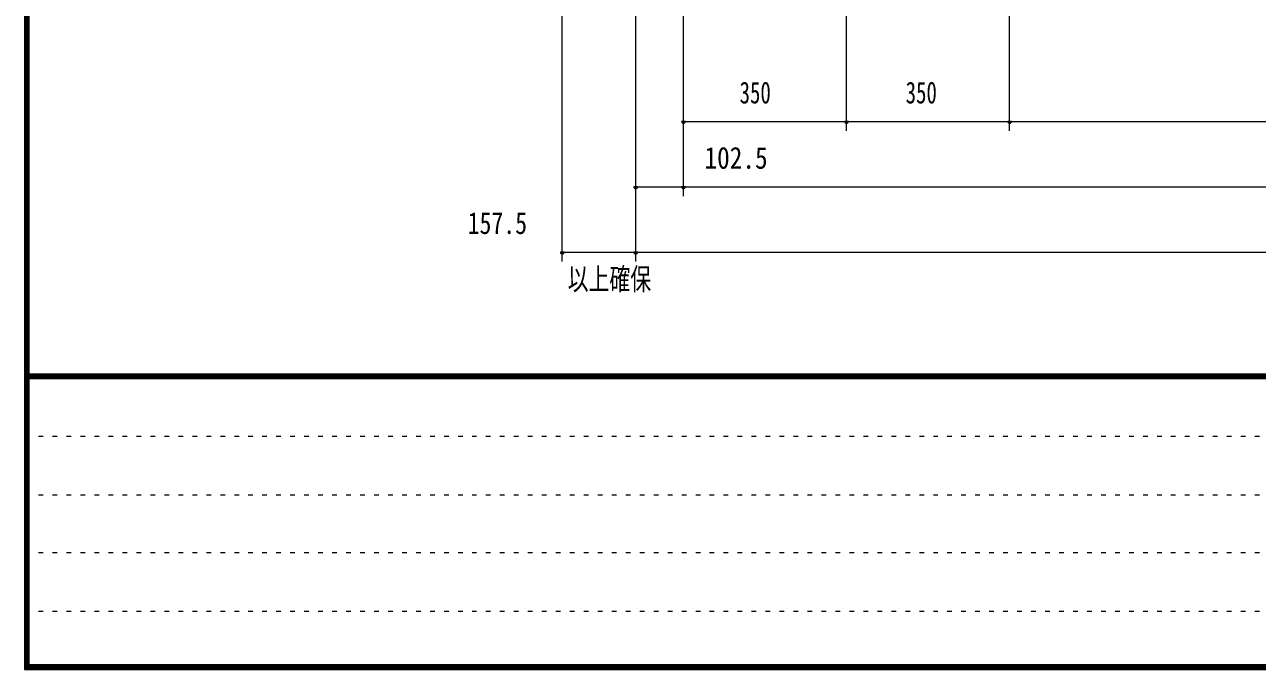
# Model space of a CAD drawing. Units: millimetres, scale not verified. Extents: x -5740 to 5856, y -4020 to 4020.
# Drawn here: x -5740 to -3095, y -4020 to -2637 of the extents above; entities that cross this region are included whole.
import ezdxf
from ezdxf.enums import TextEntityAlignment as Align

# ---------------------------------------------------------------- set-up
doc = ezdxf.new("R2010")
doc.units = ezdxf.units.MM
doc.header["$LTSCALE"] = 10
doc.linetypes.add('USER1', pattern=[3, 1, -2])
doc.layers.add('0-A_F-F4PAPAER', color=5, linetype='Continuous', lineweight=18)
doc.layers.add('0-F_2ラック-F寸法', color=3, linetype='Continuous', lineweight=18)
doc.styles.add('ＭＳ ゴシック', font='')
doc.styles.get('ＭＳ ゴシック').set_extended_font_data('MS Gothic')

msp = doc.modelspace()

# ---------------------------------------------------------------- linework, layer by layer
at = {"layer": '0-A_F-F4PAPAER'}
for p, q in [((-5730.1, -3385.87), (5729.9, -3385.87)), ((5729.9, -3386.87), (-5730.1, -3386.87)), ((-5730.1, -3387.87), (5729.9, -3387.87)), ((5729.9, -3388.87), (-5730.1, -3388.87)), ((-5730.1, -3389.87), (5729.9, -3389.87)), ((5729.9, -3390.87), (-5730.1, -3390.87)), ((-5730.1, -3391.87), (5729.9, -3391.87)), ((5729.9, -3392.87), (-5730.1, -3392.87)), ((-5730.1, -3393.87), (5729.9, -3393.87)), ((5729.9, -3394.87), (-5730.1, -3394.87)), ((-5730.1, -3395.87), (5729.9, -3395.87))]:
    msp.add_line(p, q, dxfattribs=at)
at = {"layer": '0-A_F-F4PAPAER', "color": 6, "linetype": 'USER1'}
for p, q in [((1559.9, -3520.67), (-5740.1, -3520.67)), ((-5740.1, -3645.47), (1559.9, -3645.47)), ((1559.9, -3770.27), (-5740.1, -3770.27)), ((-5740.1, -3895.07), (556.7, -3895.07))]:
    msp.add_line(p, q, dxfattribs=at)
at = {"layer": '0-A_F-F4PAPAER'}
for points in [[(5739.9, 4020.13), (-5740.1, 4020.13), (-5740.1, -4019.87), (5739.9, -4019.87)], [(5738.9, 4019.13), (5738.9, -4018.87), (-5739.1, -4018.87), (-5739.1, 4019.13)], [(5737.9, 4018.13), (5737.9, -4017.87), (-5738.1, -4017.87), (-5738.1, 4018.13)], [(5736.9, 4017.13), (5736.9, -4016.87), (-5737.1, -4016.87), (-5737.1, 4017.13)], [(5735.9, 4016.13), (5735.9, -4015.87), (-5736.1, -4015.87), (-5736.1, 4016.13)], [(5734.9, 4015.13), (5734.9, -4014.87), (-5735.1, -4014.87), (-5735.1, 4015.13)], [(5733.9, 4014.13), (5733.9, -4013.87), (-5734.1, -4013.87), (-5734.1, 4014.13)], [(5732.9, 4013.13), (5732.9, -4012.87), (-5733.1, -4012.87), (-5733.1, 4013.13)], [(5731.9, 4012.13), (5731.9, -4011.87), (-5732.1, -4011.87), (-5732.1, 4012.13)], [(5730.9, 4011.13), (5730.9, -4010.87), (-5731.1, -4010.87), (-5731.1, 4011.13)], [(5729.9, 4010.13), (5729.9, -4009.87), (-5730.1, -4009.87), (-5730.1, 4010.13)]]:
    msp.add_lwpolyline(points, close=True, dxfattribs=at)
at = {"layer": '0-F_2ラック-F寸法'}
for p, q in [((-4428.8, -3144.95), (-4428.8, -1189.78)), ((-4326.3, -3004.95), (-4326.3, -1210.14)), ((-3976.3, -2864.95), (-3976.3, -1210.14)), ((-3626.3, -2864.95), (-3626.3, -1210.14)), ((-4586.3, -3144.95), (-4586.3, -2433.78)), ((-4322.3, -2844.95), (-4330.3, -2844.95)), ((-4326.3, -2844.95), (-4096.3, -2844.95)), ((-4096.3, -2844.95), (-3866.3, -2844.95)), ((-3972.3, -2844.95), (-3980.3, -2844.95)), ((-3622.3, -2844.95), (-3630.3, -2844.95)), ((-4424.8, -2984.95), (-4432.8, -2984.95)), ((-4428.8, -2984.95), (-4326.3, -2984.95)), ((-4376.3, -2984.95), (-633.8, -2984.95)), ((-4322.3, -2984.95), (-4330.3, -2984.95)), ((-4582.3, -3124.95), (-4590.3, -3124.95)), ((-4586.3, -3124.95), (-4378.8, -3124.95)), ((-4466.3, -3124.95), (-156.3, -3124.95)), ((-4424.8, -3124.95), (-4432.8, -3124.95))]:
    msp.add_line(p, q, dxfattribs=at)
msp.add_lwpolyline([(-3866.3, -2844.95), (-3636.3, -2844.95), (-3406.3, -2844.95), (-2006.3, -2844.95)], dxfattribs=at)
for centre in [(-4326.3, -2844.95), (-3976.3, -2844.95), (-3626.3, -2844.95), (-4428.8, -2984.95), (-4326.3, -2984.95), (-4586.3, -3124.95), (-4428.8, -3124.95)]:
    msp.add_arc(centre, 4, 180, 0, dxfattribs=at)

# ---------------------------------------------------------------- texts
at = {"layer": '0-F_2ラック-F寸法', "color": 7, "style": 'ＭＳ ゴシック'}
for s, width, p in [('350', 0.7, (-4205.84, -2820.15)), ('350', 0.7, (-3849.54, -2820.15)), ('102.5', 0.85, (-4281.24, -2960.15)), ('157.5', 0.8, (-4789.47, -3100.15)), ('以上確保', 0.7, (-4574.78, -3220.15))]:
    msp.add_text(s, height=46.89, dxfattribs=dict(at, width=width)).set_placement(p, align=Align.BOTTOM_LEFT)

doc.saveas('drawing.dxf')
